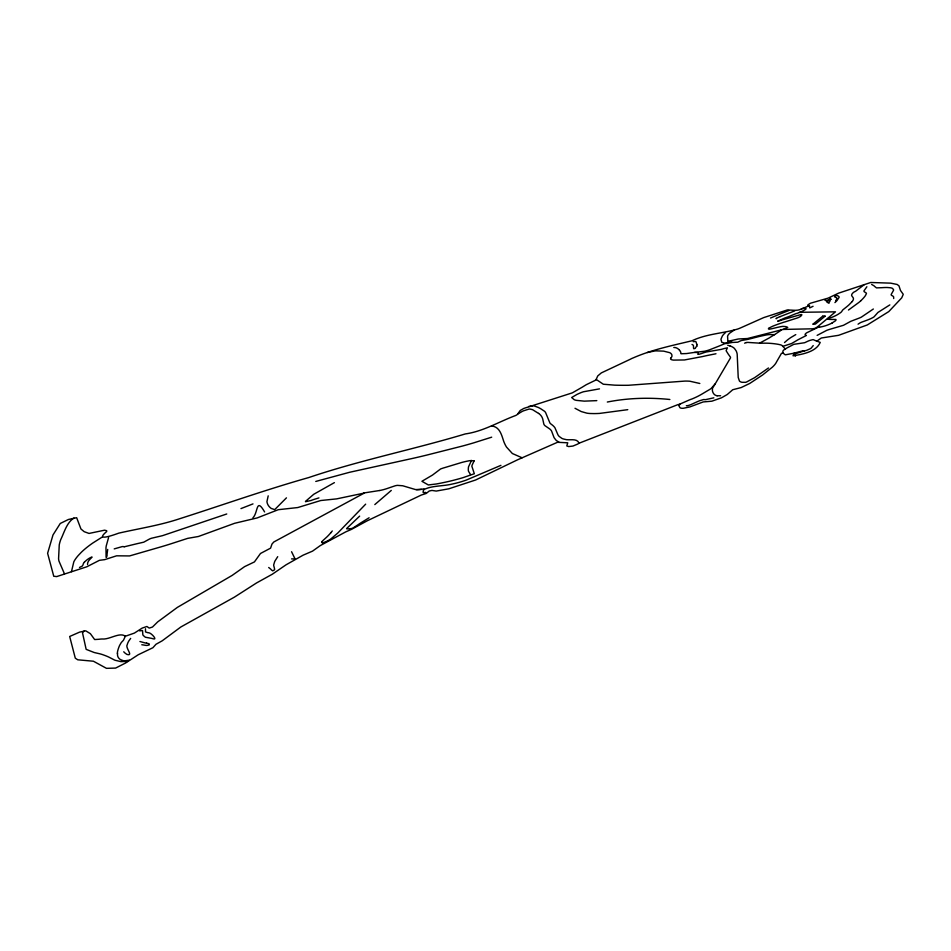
<?xml version="1.0" encoding="UTF-8"?>
<svg xmlns="http://www.w3.org/2000/svg" width="951" height="951" viewBox="0 0 951 951"><rect width="100%" height="100%" fill="white"/><g stroke="black" fill="none" stroke-linecap="round" stroke-linejoin="round"><path stroke-width="1.43" d="M836.785 298.436L836.773 298.519A14.883 4.921 -22.1 0 1 836.452 299.624L835.691 300.599M117.282 653.385L117.603 651.352A137.039 45.291 -22.1 0 1 118.459 648.356L118.887 647.167A109.983 36.352 -22.1 0 1 119.612 645.42L121.217 642.65A14.788 4.886 -22.1 0 1 121.942 641.818L122.917 640.831A11.578 3.828 -22.1 0 0 123.547 640.059L125.354 636.231L134.376 633.104L142.222 628.076L146.882 626.483L149.224 628.088L152.469 627.042L157.676 621.906L177.373 607.392L232.151 575.403L244.597 566.63L254.428 561.922L260.491 553.482L270.583 548.145L271.974 544.079L273.805 541.987L364.328 493.058L336.618 498.883L320.76 500.523L297.782 507.549L278.274 509.7L257.174 517.926L234.647 523.288L198.402 536.495L187.704 538.361L171.489 543.627A143.601 47.467 -22.1 0 1 158.639 547.526L129.562 555.931L116.593 555.812L104.658 559.652L99.451 560.317L86.779 566.796L56.727 576.579L53.755 576.258L47.609 553.304L52.994 534.961L60.258 523.478L68.413 519.484L76.651 517.701L80.954 528.994L84.187 531.68L89.025 533.44L104.598 530.183L106.678 530.717L106.69 531.526C93.959 542.201 114.453 534.688 118.72 533.154C139.179 528.506 160.006 525.332 179.953 518.64C223.057 504.874 265.495 489.801 308.79 477.545C360.132 460.177 413.542 449.49 465.312 433.929C483.334 431.409 498.823 421.745 515.727 415.48A4.018 1.331 -22.1 0 0 517.38 414.422L520.256 410.452L523.894 408.395L572.359 392.846L582.357 387.105A138.05 45.624 -22.1 0 1 586.303 384.68L595.908 380.031L597.727 375.954L601.294 372.923L630.572 359.121A5.361 1.771 -22.1 0 1 633.033 357.968C651.994 349.647 672.179 345.558 691.971 340.779C706.581 333.813 722.546 333.516 737.548 329.082A13.92 4.6 -22.1 0 0 740.865 327.774L763.641 317.622L787.083 310.026A2.223 0.737 -22.1 0 1 788.593 310.038C793.419 309.967 797.782 311.441 802.799 308.279A10.425 3.447 -22.1 0 1 804.332 307.803L809.479 305.58A6.419 2.128 -22.1 0 1 809.42 306.139L809.753 307.898L813.057 306.281M71.456 571.682L73.821 561.815A58.475 19.329 -22.1 0 1 75.284 559.319L75.902 558.439A71.503 23.632 -22.1 0 1 78.232 555.539L81.358 552.246A64.585 21.35 -22.1 0 1 92.675 543.104L102.221 537.053M893.69 298.543L893.619 296.89A14.645 4.838 -22.1 0 0 892.977 296.153L891.515 295.333A7.703 2.544 -22.1 0 1 891.194 294.465L893.512 290.364A11.02 3.638 -22.1 0 0 893.56 289.793L892.62 288.498A19.555 6.467 -22.1 0 0 890.493 287.773L887.259 287.499A53.791 17.772 -22.1 0 0 881.874 287.689L876.477 287.88L874.813 286.584A44.138 14.586 -22.1 0 0 874.076 285.871L871.615 284.397M107.701 549.44L107.023 554.338A45.363 14.99 -22.1 0 0 107.106 555.277L106.571 557.31M500.915 465.36L466.121 480.148A44.079 14.562 -22.1 0 1 461.722 481.586A45.089 14.907 -22.1 0 1 459.06 482.371A42.7 14.11 -22.1 0 1 452.07 484.083C442.821 486.353 431.778 485.485 423.694 489.682A90.119 29.79 -22.1 0 1 423.29 490.882L423.076 492.321A7.263 2.401 -22.1 0 0 423.468 492.642L425.715 492.416M145.479 628.754L145.527 631.928L147.964 632.724A8.345 2.758 -22.1 0 1 148.832 632.795C151.316 632.855 158.496 640.903 152.517 638.62A36.792 12.161 -22.1 0 0 151.399 638.323L145.348 637.229L143.209 635.423A57.167 18.901 -22.1 0 1 142.828 634.614L142.531 630.549L139.607 630.858M108.592 537.529L106.298 545.719A163.346 53.993 -22.1 0 0 105.977 547.8L106.096 557.238A1.997 0.666 -22.1 0 0 106.298 557.298M813.248 345.558L811.155 348.161A4.862 1.605 -22.1 0 1 810.109 348.815L806.698 350.313A4.351 1.438 -22.1 0 1 805.473 350.646L803.143 350.907A11.008 3.638 -22.1 0 0 801.931 351.074L794.061 353.142M321.854 541.844L322.234 542.962L325.622 541.82A14.574 4.814 -22.1 0 0 331.019 538.789L337.795 533.024L365.66 504.161M808.255 306.27L807.898 304.855L810.466 303.226L828.107 298.139L838.592 293.146L870.783 282.483L890.695 283.148L897.138 284.468L898.968 285.859L900.478 290.435L903.26 294.346L901.726 297.841L888.781 311.595L867.276 324.969L838.604 335.311L821.307 338.009L816.85 341.159L820.237 342.396C816.124 352.048 802.109 354.331 793.015 355.805L794.216 353.166L785.276 354.83L783.006 353.083L781.508 353.308L776.587 361.82A29.992 9.914 -22.1 0 1 772.343 367.181L762.643 374.944L749.768 383.431L741.162 387.568L732.745 389.732L727.265 394.499L721.536 397.791L711.847 401.191L703.169 401.94L689.927 406.909L683.389 408.264A10.877 3.59 -22.1 0 1 679.965 407.706L678.824 405.613L680.001 404.211L678.004 404.591L578.636 443.38A2.068 0.689 -22.1 0 1 577.697 444.069L572.942 446.055L568.722 446.566L566.784 445.948L567.747 442.797L557.464 442.298L517.629 459.773L475.607 480.005L448.836 488.802L436.259 491.073L431.968 490.431L429.234 491.013L426.214 493.462L421.317 495.043L367.312 520.768L351.252 529.481A95.861 31.68 -22.1 0 0 345.617 531.942L320.309 545.577L312.558 551.116L303.096 555.182L286.037 564.823L272.295 574.226L256.52 582.963L234.398 597.145L180.892 626.959L162.205 640.808L155.952 644.303L152.921 647.714L138.216 654.763L125.687 662.954L115.606 668.077L106.476 668.339L93.412 661.218L77.78 659.804L75.295 658.187L69.673 636.481L79.599 632.118L85.733 630.822L90.369 633.663L94.636 639.548L98.904 639.274A19.365 6.395 -22.1 0 1 102.137 639.001C109.65 639.773 119.671 631.809 125.342 636.231M268.206 495.84L266.934 501.617A84.722 28.007 -22.1 0 0 271.201 508.428L274.732 509.605L286.441 497.849M670.847 358.123L671.584 357.065A11.139 3.685 -22.1 0 0 671.988 356.066L671.81 354.699A30.468 10.069 -22.1 0 0 669.742 352.678L663.62 351.133L655.928 350.86A47.395 15.668 -22.1 0 0 654.478 351.014L647.262 352.536M715.247 383.788L711.158 388.46A9.415 3.115 -22.1 0 1 709.85 389.363L708.15 390.374A64.763 21.409 -22.1 0 0 706.89 391.111L702.218 393.904A26.283 8.69 -22.1 0 1 691.781 399.051L691.032 399.277A37.636 12.434 -22.1 0 0 689.106 400.05L679.834 404.127M696.691 346.2L696.001 347.103A17.273 5.706 -22.1 0 0 695.799 347.377L695.74 347.46A7.323 2.413 -22.1 0 0 695.431 348.102L695.419 348.114A5.956 1.961 -22.1 0 1 695.347 348.351L693.85 348.755A11.59 3.828 -22.1 0 1 693.517 347.781L693.493 346.497A37.446 12.375 -22.1 0 0 693.457 345.902L693.41 345.677A11.555 3.816 -22.1 0 0 692.863 344.892L692.007 344.452M277.716 556.668L274.732 561.387L273.674 564.942A30.206 9.986 -22.1 0 0 273.888 566.202L274.673 569.28A7.144 2.366 -22.1 0 1 274.411 569.756A8.381 2.77 -22.1 0 1 274.185 570.053L272.711 570.85L271.415 569.922A57.595 19.032 -22.1 0 0 270.583 569.007L268.693 567.497M130.656 638.406L128.956 640.772A47.609 15.739 -22.1 0 0 127.244 644.683C124.854 647.548 133.925 656.392 127.042 654.454A50.569 16.714 -22.1 0 1 126.424 654.086L125.199 653.194A77.685 25.677 -22.1 0 1 123.749 651.768M852.227 301.538L848.981 304.843A58.748 19.412 -22.1 0 1 844.797 308.302L842.848 309.871A4.458 1.474 -22.1 0 0 842.538 310.228L841.647 311.619A7.192 2.377 -22.1 0 1 840.613 312.606L838.295 314.175A17.926 5.92 -22.1 0 1 835.216 315.863L832.624 317.04A9.248 3.055 -22.1 0 1 828.214 318.335M332.291 530.967L330.698 532.881M732.199 340.636L719.004 346.093A139.714 46.171 -22.1 0 0 715.414 347.507L709.684 349.766A14.313 4.731 -22.1 0 1 704.346 351.276L696.738 352.155A51.176 16.916 -22.1 0 0 693.576 352.536L688.025 353.344A83.272 27.52 -22.1 0 1 686.456 353.558L681.154 353.748A3.959 1.308 -22.1 0 1 680.785 353.344L680.821 352.928A13.183 4.363 -22.1 0 0 680.69 352.048L679.561 350.301M813.01 324.148L822.353 316.469A11.745 3.887 -22.1 0 1 822.639 316.255L822.758 316.172M374.813 504.589L391.277 490.431M471.518 460.415L468.534 466.786A159.292 52.65 -22.1 0 0 468.356 468.13L468.296 469.782A54.445 17.998 -22.1 0 0 468.581 471.411L470.507 474.525M866.872 286.75L863.96 290.887A9.665 3.198 -22.1 0 0 864.221 291.695L866.23 293.015A8 2.651 -22.1 0 1 866.409 293.609L865.41 295.642A45.529 15.05 -22.1 0 1 860.726 300.813M817.135 335.37L826.799 330.318A26.117 8.63 -22.1 0 1 829.022 329.545L843.489 325.29L850.039 321.711A5.813 1.926 -22.1 0 1 850.967 321.236L859.062 318.145A11.424 3.78 -22.1 0 0 861.38 317.123L873.351 309.004M784.504 342.55L787.19 340.185A31.181 10.306 -22.1 0 1 790.97 337.45L795.773 334.609M825.088 316.184L815.506 324.018A6.598 2.175 -22.1 0 1 813.117 324.077M359.644 516.131L346.604 528.578A2.603 0.856 -22.1 0 0 346.782 528.815L349.041 528.887M252.918 517.784C258.268 512.684 255.878 496.862 264.604 511.935M799.422 312.308L835.477 311.833L816.517 327.667A5.195 1.712 -22.1 0 1 815.459 328.238L813.01 328.749A51.818 17.13 -22.1 0 1 812.106 328.82L783.065 329.438L747.415 338.544L738.963 338.936A7.073 2.342 -22.1 0 0 737.917 339.079L727.884 341.338A3.911 1.296 -22.1 0 1 727.8 341.231L727.777 340.636A48.644 16.084 -22.1 0 0 727.788 339.935L727.574 336.25A14.194 4.696 -22.1 0 1 728.014 335.216A17.653 5.837 -22.1 0 1 728.716 334.217A10.734 3.542 -22.1 0 1 730.118 332.838L734.386 329.961M889.827 304.902L877.928 312.463L874.159 316.719A5.005 1.652 -22.1 0 1 872.982 317.527L871.14 318.478A23.775 7.858 -22.1 0 1 865.386 320.784L861.38 322.258A5.373 1.771 -22.1 0 0 860.12 322.853L858.064 324.172M830.52 298.424L830.401 298.519A3.721 1.236 -22.1 0 0 829.724 299.506A46.421 15.347 -22.1 0 0 829.783 299.898L828.844 300.647A2.437 0.808 -22.1 0 1 827.845 301.098L826.467 301.372A3.542 1.177 -22.1 0 1 826.443 300.718L827.489 300.159A3.435 1.141 -22.1 0 1 829.486 299.541L829.7 299.517A2.817 0.927 -22.1 0 1 831.352 299.327M768.479 367.978L754.595 377.69L746.452 382.064A3.507 1.153 -22.1 0 1 745.525 382.326L741.958 382.302A21.623 7.144 -22.1 0 1 739.462 381.054L738.214 377.452L737.18 354.117A104.919 34.676 -22.1 0 0 736.621 352.013A134.626 44.495 -22.1 0 0 736.157 350.895L734.445 348.446A55.883 18.473 -22.1 0 0 729.821 345.855M848.482 310.026L858.777 302.513A37.778 12.482 -22.1 0 0 860.738 300.813M517.808 414.006L522.444 411.296A7.501 2.473 -22.1 0 1 523.775 410.737L528.661 409.18A4.66 1.545 -22.1 0 1 529.85 409.025L532.56 409.667L538.563 413.423M744.597 343.18L746.345 342.586M369.095 517.772L360.536 523.05A64.181 21.219 -22.1 0 0 357.909 524.821L352.821 528.102A3.008 0.999 -22.1 0 1 351.846 528.447L349.576 528.839M864.293 284.611L855.936 291.018A1.985 0.654 -22.1 0 1 855.413 291.351L853.891 292.123A2.401 0.796 -22.1 0 0 853.32 292.492L852.072 293.918A13.231 4.375 -22.1 0 0 851.632 295.309A12.125 4.006 -22.1 0 0 851.68 295.654L853.154 297.722A17.748 5.861 -22.1 0 1 852.262 301.526M84.318 630.834L82.594 632.7A17.38 5.742 -22.1 0 0 82.559 633.057L86.149 649.355L94.149 652.493A156.202 51.627 -22.1 0 0 96.408 653.028L99.689 653.777A115.784 38.266 -22.1 0 1 102.518 654.597L105.692 655.762A277.276 91.641 -22.1 0 1 108.747 657.058L113.228 659.364A96.194 31.787 -22.1 0 0 115.023 660.244L120.884 661.634L127.482 661.42M334.395 482.632L313.723 494.294L305.604 501.296A4.517 1.498 -22.1 0 0 305.509 501.7L310.953 500.511A29.968 9.902 -22.1 0 1 314.329 499.323L318.942 497.896M832.137 322.948L835.275 320.927A4.47 1.474 -22.1 0 0 835.977 320.023A3.661 1.213 -22.1 0 0 835.846 319.477L829.95 319.405A15.371 5.076 -22.1 0 1 828.214 319.215L827.418 319.001M794.751 310.894L780.224 316.576M819.536 327.096A24.357 8.048 -22.1 0 1 818.288 327.227L806.674 332.814A5.302 1.759 -22.1 0 0 805.996 333.325L805.663 333.635A3.816 1.26 -22.1 0 0 805.39 334.966L806.4 335.465L798.567 339.471A11.567 3.828 -22.1 0 0 796.272 340.791L791.565 343.537L783.22 346.212M79.492 567.474L82.38 565.988L83.082 564.68A14.895 4.921 -22.1 0 1 84.318 562.207M770.5 318.026L780.022 314.044A101.828 33.654 -22.1 0 1 788.997 310.501M240.96 508.595L252.99 503.899M226.754 513.98L162.657 535.615A76.591 25.32 -22.1 0 1 157.509 536.828L151.387 538.278A5.813 1.926 -22.1 0 0 149.259 539.146L143.791 542.165L138.87 543.294A24.215 8 -22.1 0 0 137.455 543.603L124.605 546.718A3.828 1.26 -22.1 0 1 124.153 546.718M720.62 395.747L717.149 395.782M822.853 316.124L823.114 316.077A7.192 2.377 -22.1 0 1 823.578 316.065L825.064 316.101M491.691 437.175L473.788 442.833A175.186 57.904 -22.1 0 1 462.412 446.055L427.13 454.994A327.453 108.224 -22.1 0 1 413.59 458.192L349.659 472.267L315.768 481.444M114.215 548.893L122.168 546.623A3.828 1.26 -22.1 0 1 123.048 546.575L124.153 546.718M804.641 350.776L796.498 353.392A2.508 0.832 -22.1 0 0 794.454 354.985M801.324 308.802C813.414 306.626 798.852 313.129 796.046 313.616A46.956 15.525 -22.1 0 0 793.443 314.65L789.057 316.481A14.954 4.945 -22.1 0 1 787.713 316.992L785.883 317.634A28.601 9.451 -22.1 0 0 784.634 318.086L777.668 321.2L780.688 320.392A30.194 9.974 -22.1 0 1 782.174 319.869L801.075 314.519A2.366 0.785 -22.1 0 1 801.538 314.591L801.705 314.674A5.088 1.676 -22.1 0 1 801.883 314.852L800.718 316.291A7.299 2.413 -22.1 0 1 798.044 317.693A5.801 1.914 -22.1 0 1 797.413 317.943L785.039 321.89A10.853 3.59 -22.1 0 0 783.826 322.223L779.749 323.59A101.828 33.654 -22.1 0 0 776.872 324.612L774.197 325.622A19.46 6.431 -22.1 0 0 772.402 326.359L769.395 327.869A3.091 1.022 -22.1 0 0 768.753 328.368M73.976 517.998C66.665 522.61 64.323 532.298 60.686 539.74A168.113 55.562 -22.1 0 0 59.247 544.935L58.57 558.843A200.411 66.237 -22.1 0 0 58.974 561.114L64.406 573.703M713.832 397.815L705.571 399.646A5.92 1.961 -22.1 0 1 704.691 399.622L704.132 399.551A2.698 0.892 -22.1 0 0 703.538 399.563L699.651 400.728A27.71 9.153 -22.1 0 0 696.108 402.249L693.017 403.64A25.511 8.428 -22.1 0 1 690.462 404.769L688.762 405.376A3.875 1.284 -22.1 0 1 687.3 405.685L686.337 405.72M528.697 406.481L533.654 405.744L538.302 407.468A273.139 90.274 -22.1 0 1 540.62 408.68L544.436 411.201A54.397 17.974 -22.1 0 1 545.589 412.532L549.928 423.029A49.725 16.429 -22.1 0 0 550.784 423.884L551.937 424.764A85.804 28.364 -22.1 0 1 552.84 425.489A117.829 38.943 -22.1 0 1 554.909 427.712L557.928 434.773A72.133 23.846 -22.1 0 0 559.224 436.461L561.886 438.375A33.82 11.174 -22.1 0 0 564.549 439.231C568.995 440.931 576.877 437.591 578.993 443.13M363.591 493.01L379.734 490.49M783.101 329.426L787.749 327.441L786.204 326.728A56.798 18.77 -22.1 0 0 785.205 326.55L783.018 326.383A6.075 2.009 -22.1 0 0 782.304 326.431L780.569 326.728A62.267 20.577 -22.1 0 0 777.74 327.31L772.307 328.618A12.922 4.268 -22.1 0 1 771.059 328.88L770.69 328.951A19.198 6.348 -22.1 0 1 769.704 329.105A29.326 9.7 -22.1 0 1 768.979 329.212L768.384 328.796A3.626 1.201 -22.1 0 1 768.753 328.368M726.065 343.584L732.757 342.372A5.147 1.7 -22.1 0 1 733.399 342.396L737.714 342.205A10.342 3.412 -22.1 0 0 739.2 341.504L740.805 340.755A2.77 0.915 -22.1 0 1 741.566 340.494L745.525 339.792A23.882 7.893 -22.1 0 0 747.688 339.376L750.28 338.782A76.96 25.439 -22.1 0 0 751.92 338.366L758.209 336.737A65.607 21.683 -22.1 0 1 760.36 336.226L765.971 335.025A22.765 7.525 -22.1 0 1 769.632 334.562L774.518 334.669M423.944 488.838L422.125 489.183A22.562 7.453 -22.1 0 1 419.32 489.539L416.383 489.634M129.348 660.172L125.223 660.743A12.232 4.042 -22.1 0 1 123.475 660.683L121.978 660.303M715.984 353.76L707.366 355.472A106.987 35.353 -22.1 0 0 702.67 356.53L684.447 359.965L673.415 360.108A29.005 9.581 -22.1 0 1 671.751 359.763L671.477 359.644A6.99 2.306 -22.1 0 1 670.717 358.158M607.32 402.035C627.874 397.97 649.046 397.34 669.873 399.491M627.767 409.667L599.606 413.412A95.528 31.573 -22.1 0 1 593.852 413.59L590.167 413.507A50.284 16.619 -22.1 0 1 586.779 413.138L581.239 411.557L575.01 408.276M693.196 341.671L695.264 341.48A3.733 1.236 -22.1 0 1 695.847 341.635L696.203 342.289A26.117 8.63 -22.1 0 0 696.287 342.812L696.322 342.942A48.216 15.929 -22.1 0 0 696.501 343.442L696.833 344.262M421.388 489.361L417.596 489.634A23.668 7.822 -22.1 0 1 415.468 489.551L402.737 485.771L397.352 485.367A8.595 2.841 -22.1 0 0 395.117 485.806L389.149 487.827A23.597 7.798 -22.1 0 1 379.722 490.514M599.487 388.864L583.498 391.753A12.743 4.208 -22.1 0 0 580.704 392.763L578.636 393.655A50.95 16.845 -22.1 0 0 576.972 394.415L571.658 397.53L574.214 399.693A41.594 13.754 -22.1 0 0 576.282 400.347L584.283 401.144L596.824 400.633M694.599 352.393L697.903 352.583A4.493 1.486 -22.1 0 1 698.165 352.916L698.177 354.248M818.133 327.239L817.075 327.322M759.552 343.168L769.014 338.057A73.584 24.322 -22.1 0 1 774.399 334.74L780.331 330.793A9.462 3.126 -22.1 0 0 781.282 329.771M776.563 318.644L775.957 318.573L776.551 318.133A19.305 6.384 -22.1 0 1 780.236 316.6M725.958 343.43L721.785 342.336L720.989 339.555A53.541 17.689 -22.1 0 1 721.12 338.806L722.344 336.024A23.775 7.858 -22.1 0 1 725.482 332.565M291.565 558.903L295.048 558.926L291.577 551.735M829.01 303.286L828.999 302.608A22.467 7.43 -22.1 0 1 829.189 302.335L829.902 301.205A6.039 1.997 -22.1 0 0 829.973 300.837L829.819 300.017M146.597 643.149L145.86 643.031A57.369 18.961 -22.1 0 1 144.54 642.781L139.916 641.497M727.717 345.284L729.821 345.855M522.087 457.788L512.363 453.52L506.503 447.065A290.78 96.11 -22.1 0 1 503.745 441.407C501.843 435.796 500.19 428.188 493.652 426.357A27.258 9.011 -22.1 0 0 491.489 426.012M699.817 383.479L689.891 381.232A57.797 19.103 -22.1 0 0 684.851 381.089L628.492 385.274A324.838 107.368 -22.1 0 1 614.655 385.155L603.326 384.228L596.206 379.449M826.645 301.515L826.906 301.657A6.538 2.164 -22.1 0 1 827.334 302.109L827.358 302.168M795.488 356.102L794.465 355.056M816.826 341.243L813.319 339.65A4.422 1.462 -22.1 0 0 812.451 339.733L809.895 340.41A9.296 3.067 -22.1 0 0 806.983 341.623L805.022 342.55A2.116 0.701 -22.1 0 1 804.475 342.74L793.8 344.333L786.762 348.042A23.502 7.774 -22.1 0 1 786.263 348.411L786.097 348.518A8.547 2.829 -22.1 0 1 785.062 349.183L784.67 349.421A11.721 3.875 -22.1 0 0 784.325 349.623L784.111 349.766A2.817 0.927 -22.1 0 0 783.291 350.467L782.958 351.074A18.556 6.134 -22.1 0 0 783.303 353.178M785.348 349.017L781.865 345.356A31.561 10.425 -22.1 0 0 780.438 344.809L778.298 344.333A128.967 42.629 -22.1 0 0 769.728 343.311L769.157 343.275A77.209 25.522 -22.1 0 0 765.127 343.168L761.941 343.192A93.578 30.931 -22.1 0 1 760.015 343.18L749.126 342.503A10.83 3.578 -22.1 0 0 746.428 342.503M834.93 302.596A42.819 14.158 -22.1 0 0 836.999 300.599L839.079 297.437A9.665 3.198 -22.1 0 0 838.901 296.617C837.522 294.132 831.947 296.605 835.953 297.532A8.868 2.924 -22.1 0 1 836.928 298.293M829.747 299.494A2.389 0.785 -22.1 0 1 829.843 298.959M824.921 300.314A4.161 1.379 -22.1 0 1 826.49 300.694M828.166 302.798A9.201 3.043 -22.1 0 1 827.287 302.192M696.738 344.298A15.038 4.969 -22.1 0 1 696.905 346.14M679.537 350.313A67.319 22.253 -22.1 0 0 677.564 348.482L676.446 347.911A14.527 4.803 -22.1 0 0 673.783 347.484M832.196 322.971A14.669 4.85 -22.1 0 1 819.5 327.132M698.117 354.283A3.115 1.034 -22.1 0 0 700.281 353.903L701.101 353.665A25.915 8.571 -22.1 0 0 701.814 353.427L703.146 352.952A35.995 11.899 -22.1 0 1 704.037 352.643L706.022 352.048A5.92 1.961 -22.1 0 1 707.437 351.787L721.024 349.433A32.619 10.782 -22.1 0 0 723.901 348.613L727.408 347.816L726.279 350.23A7.263 2.401 -22.1 0 0 726.195 350.86L728.193 353.998A35.924 11.876 -22.1 0 0 728.609 354.616L730.427 357.1A16.024 5.29 -22.1 0 1 730.451 357.956L714.95 384.311A64.609 21.35 -22.1 0 1 714.094 385.678L712.81 387.639A16.119 5.326 -22.1 0 0 712.525 388.293L712.37 390.338A67.592 22.337 -22.1 0 0 713.226 393.036L714.13 394.261A26.497 8.761 -22.1 0 0 717.113 395.794M84.425 562.184A19.46 6.431 -22.1 0 1 87.112 559.747L87.635 559.354A8.095 2.675 -22.1 0 1 91.034 557.345L92.081 557.06L90.309 558.95A23.133 7.644 -22.1 0 0 89.061 560.329A17.166 5.67 -22.1 0 0 88.538 561.054L88.015 562.041A28.613 9.451 -22.1 0 0 87.587 564.537M558.808 441.953A61.09 20.185 -22.1 0 1 556.002 440.17L554.076 437.662L551.556 430.993A62.267 20.577 -22.1 0 0 549.642 428.889L544.959 425.679A38.29 12.66 -22.1 0 1 543.853 424.146L542.771 419.213A84.544 27.948 -22.1 0 0 538.635 413.4M321.842 541.844A10.092 3.328 -22.1 0 1 322.758 540.715L325.908 537.85A46.005 15.204 -22.1 0 0 327.513 536.352L328.784 535.033A92.033 30.42 -22.1 0 0 330.698 532.881M146.549 643.185A22.242 7.346 -22.1 0 1 149.355 644.029L149.152 644.992L146.977 645.432A15.287 5.052 -22.1 0 1 145.23 645.277L144.172 645.087A39.098 12.922 -22.1 0 0 141.794 644.766M121.859 660.374A49.939 16.5 -22.1 0 1 117.591 653.289M474.085 460.878L472.112 465.17A23.585 7.798 -22.1 0 0 471.862 466.252L474.323 473.741L463.03 477.652A84.722 28.007 -22.1 0 1 458.025 479.078L454.376 480.053A107.998 35.698 -22.1 0 1 446.768 481.884L441.205 483.06A119.826 39.609 -22.1 0 1 436.247 483.988L428.342 484.962L421.923 481.289L432.503 475.06L440.646 468.926L443.344 467.999A66.439 21.956 -22.1 0 0 447.148 466.87L461.71 462.471A39.68 13.112 -22.1 0 1 470.317 460.593L474.085 460.878"/></g></svg>
